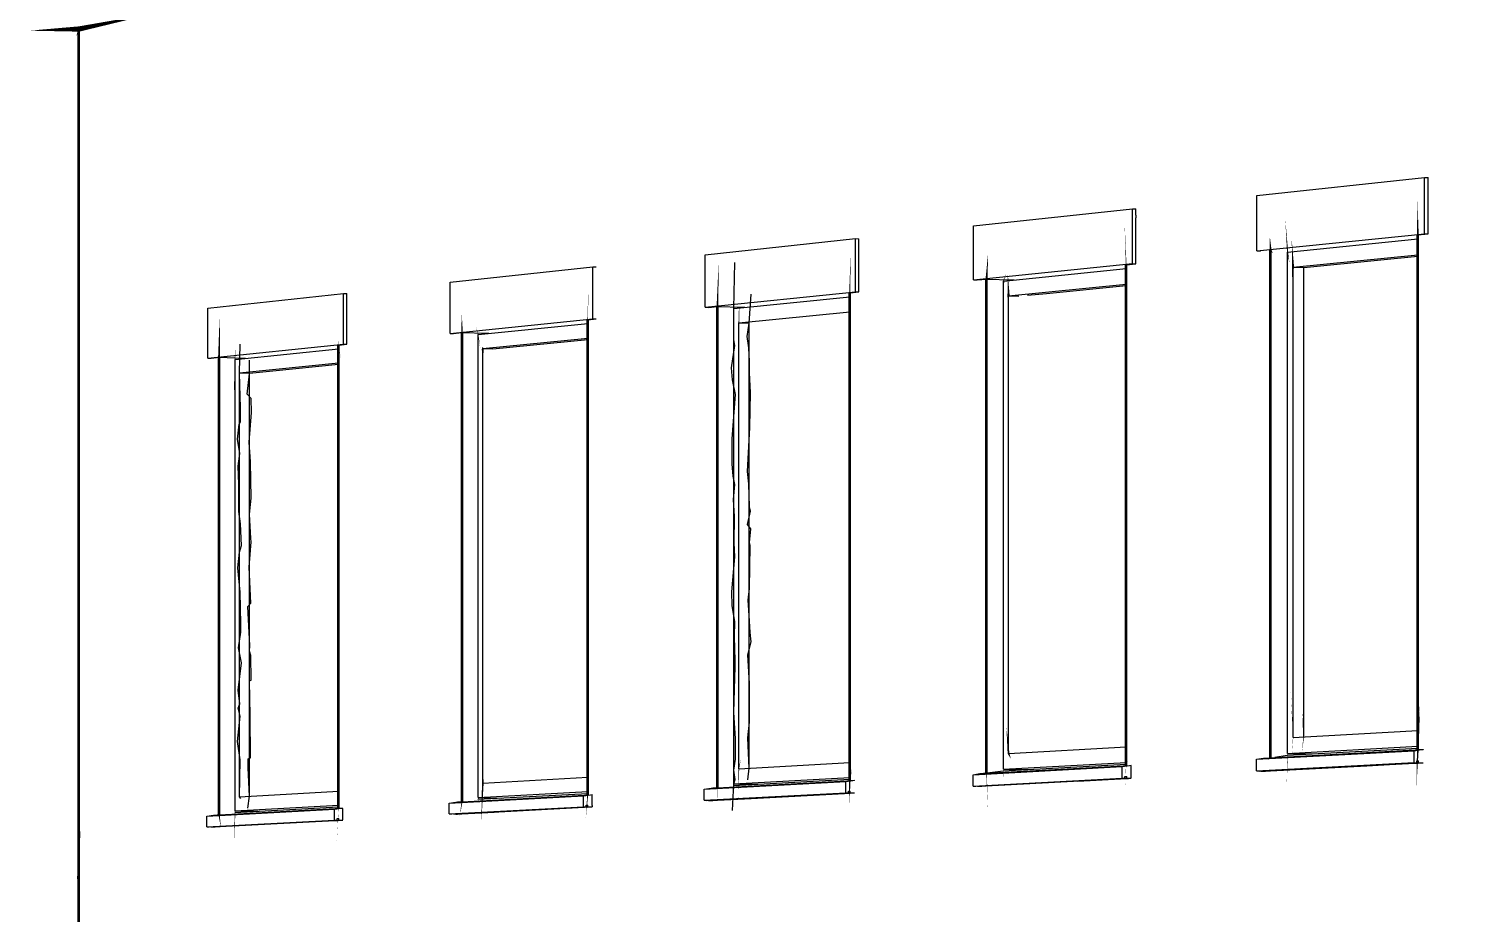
# Model space of a CAD drawing. Header units: inches. Extents: x -877 to 882, y -418 to 410.
# Drawn here: x -868 to -746.9, y -60.2 to 13.6 of the extents above; entities that cross this region are included whole.
import ezdxf

# ---------------------------------------------------------------- set-up
doc = ezdxf.new("R2010")
doc.units = ezdxf.units.IN
doc.header["$LTSCALE"] = 0.5
doc.header["$MEASUREMENT"] = 0
doc.layers.get('0').update_dxf_attribs({"lineweight": 18})
doc.layers.add('A-Glaz-Assm', color=71, linetype='Continuous', lineweight=25)
doc.layers.add('A-Wall', color=113, linetype='Continuous', lineweight=35)

# ---------------------------------------------------------------- blocks, each defined once
blk = doc.blocks.new('*U12')
at = {"color": 7, "linetype": 'Continuous', "lineweight": -3}
for p, q in [((-751.04, -3.21), (-751.04, 1.2)), ((-751.04, 1.2), (-751.04, 1.2)), ((-775.48, -1.69), (-775.48, -1.42)), ((-775.48, -1.42), (-775.48, -1.42)), ((-775.48, -1.81), (-775.48, -1.69)), ((-775.48, -1.93), (-775.48, -1.81)), ((-775.48, -1.93), (-775.48, -2.16)), ((-775.48, -5.72), (-775.48, -2.16)), ((-751.9, -3.6), (-751.04, -3.51)), ((-751.9, -3.6), (-751.9, -3.6)), ((-751.04, -3.51), (-751.04, -3.21)), ((-751.04, -3.51), (-751.04, -3.51)), ((-798.63, -3.92), (-798.63, -3.91)), ((-798.63, -3.92), (-798.63, -3.92)), ((-798.63, -3.93), (-798.63, -3.92)), ((-798.63, -3.95), (-798.63, -3.93)), ((-798.63, -6.96), (-798.63, -3.95)), ((-776.29, -6.09), (-775.48, -6)), ((-775.48, -6), (-775.48, -5.72)), ((-755.26, -5.71), (-751.9, -5.37)), ((-798.63, -8.09), (-798.63, -6.96)), ((-776.29, -6.09), (-776.29, -6.09)), ((-799.39, -8.44), (-799.37, -8.44)), ((-799.39, -8.44), (-799.39, -8.44)), ((-799.37, -8.44), (-798.63, -8.36)), ((-798.63, -8.36), (-798.63, -8.09)), ((-788.75, -7.36), (-787.96, -7.28)), ((-787.96, -7.28), (-785.83, -7.34)), ((-785.83, -7.34), (-785.64, -7.35)), ((-841.44, -9.12), (-841.44, -8.5)), ((-841.44, -9.14), (-841.44, -9.12)), ((-841.44, -12.47), (-841.44, -9.14)), ((-811.21, -9.65), (-810.49, -9.57)), ((-810.48, -9.57), (-810.47, -9.57)), ((-810.47, -9.57), (-810.46, -9.57)), ((-810.46, -9.57), (-808.37, -9.63)), ((-808.37, -9.63), (-808.18, -9.64)), ((-784.55, -8.64), (-782.96, -8.48)), ((-821.31, -10.68), (-821.3, -10.68)), ((-821.31, -10.68), (-821.31, -10.68)), ((-821.29, -10.68), (-820.59, -10.61)), ((-832.53, -11.82), (-831.85, -11.75)), ((-831.85, -11.75), (-831.84, -11.75)), ((-831.84, -11.75), (-831.84, -11.75)), ((-831.84, -11.75), (-831.83, -11.75)), ((-831.83, -11.75), (-831.82, -11.75)), ((-831.82, -11.75), (-829.77, -11.81)), ((-829.77, -11.81), (-829.58, -11.81)), ((-842.14, -12.8), (-842.13, -12.8)), ((-842.13, -12.8), (-841.44, -12.73)), ((-841.44, -12.73), (-841.44, -12.47)), ((-852.8, -13.89), (-852.13, -13.82)), ((-852.13, -13.82), (-850.11, -13.88)), ((-850.11, -13.88), (-849.93, -13.88)), ((-847.64, -14.95), (-842.14, -14.4)), ((-849.6, -15.15), (-847.64, -14.95)), ((-763.86, -47.22), (-762.82, -47.07)), ((-762.82, -47.07), (-762.82, -47.07)), ((-751.88, -46.6), (-751.53, -46.58)), ((-751.53, -46.58), (-751.46, -46.58)), ((-751.46, -46.59), (-751.46, -46.58)), ((-751.46, -46.59), (-751.46, -46.61)), ((-787.91, -48.55), (-786.58, -48.36)), ((-786.58, -48.36), (-786.58, -48.36)), ((-776.29, -47.93), (-776.27, -47.93)), ((-775.88, -48.66), (-775.88, -47.93)), ((-764.65, -47.3), (-764.22, -47.27)), ((-764.65, -47.3), (-764.65, -47.3)), ((-764.25, -48.37), (-764.23, -48.37)), ((-764.23, -48.37), (-756.17, -47.94)), ((-756.17, -47.94), (-752.38, -47.74)), ((-752.38, -47.74), (-751.89, -47.72)), ((-751.89, -47.72), (-751.88, -47.72)), ((-751.88, -47.72), (-751.77, -47.71)), ((-751.77, -47.71), (-751.46, -47.69)), ((-799.4, -49.18), (-799.38, -49.18)), ((-799.38, -49.18), (-799.37, -49.18)), ((-799.37, -49.18), (-799, -49.16)), ((-799.37, -49.18), (-799.37, -49.18)), ((-799, -49.17), (-799, -49.16)), ((-788.36, -48.58), (-788.21, -48.57)), ((-788.36, -49.65), (-787.99, -49.63)), ((-788.21, -48.57), (-787.96, -48.56)), ((-787.96, -48.56), (-787.91, -48.55)), ((-780.32, -49.23), (-776.75, -49.04)), ((-776.75, -49.04), (-776.27, -49.01)), ((-776.27, -49.01), (-776.08, -49)), ((-776.27, -49.01), (-776.27, -49.01)), ((-775.88, -48.87), (-775.88, -48.66)), ((-775.88, -48.91), (-775.88, -48.87)), ((-775.88, -48.92), (-775.88, -48.91)), ((-775.88, -48.95), (-775.88, -48.92)), ((-821.31, -50.37), (-821.3, -50.37)), ((-821.3, -50.37), (-821.3, -50.37)), ((-821.3, -50.37), (-821.3, -50.37)), ((-820.94, -50.36), (-820.94, -50.35)), ((-820.94, -50.38), (-820.94, -50.36)), ((-820.94, -51.07), (-820.94, -50.38)), ((-810.85, -49.8), (-810.49, -49.78)), ((-810.85, -50.84), (-810.49, -50.83)), ((-810.49, -49.78), (-810.49, -49.78)), ((-810.49, -49.78), (-810.48, -49.78)), ((-810.49, -49.78), (-810.49, -49.78)), ((-810.49, -50.83), (-810.49, -50.83)), ((-810.49, -50.83), (-810.48, -50.83)), ((-810.48, -49.78), (-810.48, -49.78)), ((-810.48, -49.78), (-810.46, -49.78)), ((-810.48, -50.83), (-810.47, -50.82)), ((-810.48, -50.83), (-810.48, -50.83)), ((-810.47, -50.82), (-807.64, -50.67)), ((-810.46, -49.78), (-810.41, -49.78)), ((-807.64, -50.67), (-799.83, -50.26)), ((-799.83, -50.26), (-799.39, -50.24)), ((-799.39, -50.24), (-799.38, -50.24)), ((-799.38, -50.24), (-799.37, -50.24)), ((-799.37, -50.24), (-799.37, -50.24)), ((-799, -50.22), (-799, -50.21)), ((-852.47, -52.06), (-852.29, -52.05)), ((-852.29, -52.05), (-852.13, -52.04)), ((-842.14, -51.5), (-842.12, -51.5)), ((-842.12, -51.5), (-841.9, -51.49)), ((-841.78, -52.19), (-841.78, -51.51)), ((-832.19, -50.96), (-831.85, -50.94)), ((-832.19, -51.98), (-831.9, -51.96)), ((-831.9, -51.96), (-831.85, -51.96)), ((-831.85, -50.94), (-831.85, -50.94)), ((-831.85, -50.94), (-831.84, -50.94)), ((-831.85, -50.94), (-831.85, -50.94)), ((-831.85, -51.96), (-831.85, -51.96)), ((-831.85, -51.96), (-831.84, -51.96)), ((-831.84, -50.94), (-831.84, -50.94)), ((-831.84, -50.94), (-831.82, -50.94)), ((-831.84, -51.96), (-831.84, -51.96)), ((-831.84, -51.96), (-831.83, -51.96)), ((-831.83, -51.96), (-829.14, -51.82)), ((-821.29, -51.4), (-820.94, -51.38)), ((-821.29, -51.4), (-821.29, -51.4)), ((-821.29, -51.4), (-821.29, -51.4)), ((-820.94, -51.27), (-820.94, -51.07)), ((-820.94, -51.27), (-820.94, -51.38)), ((-842.53, -52.53), (-842.17, -52.51)), ((-842.17, -52.51), (-842.12, -52.5)), ((-842.12, -52.5), (-842.12, -52.5)), ((-841.78, -52.37), (-841.78, -52.19)), ((-841.78, -52.42), (-841.78, -52.37)), ((-841.78, -52.45), (-841.78, -52.42))]:
    blk.add_line(p, q, dxfattribs=at)
at = {"layer": 'A-Glaz-Assm', "color": 252, "linetype": 'Continuous', "lineweight": 25}
for p, q in [((-765.35, -0.3), (-751.34, 1.21)), ((-751.34, -3.5), (-751.34, 1.21)), ((-751.34, 1.21), (-751.04, 1.2)), ((-765.35, -4.93), (-765.35, -0.3)), ((-789.04, -2.84), (-775.77, -1.41)), ((-775.77, -5.99), (-775.77, -1.41)), ((-775.77, -1.41), (-775.48, -1.42)), ((-789.04, -7.35), (-789.04, -2.84)), ((-765.35, -4.93), (-751.34, -3.5)), ((-751.34, -3.5), (-751.04, -3.51)), ((-811.5, -5.25), (-798.92, -3.9)), ((-798.92, -8.36), (-798.92, -3.9)), ((-798.92, -3.9), (-798.63, -3.91)), ((-811.5, -9.64), (-811.5, -5.25)), ((-789.04, -7.35), (-775.77, -5.99)), ((-775.77, -5.99), (-775.48, -6)), ((-765.35, -4.93), (-765.06, -4.94)), ((-832.81, -7.53), (-820.87, -6.25)), ((-820.87, -10.6), (-820.87, -6.25)), ((-820.87, -6.25), (-820.59, -6.26)), ((-832.81, -11.82), (-832.81, -7.53)), ((-811.5, -9.64), (-798.92, -8.36)), ((-798.92, -8.36), (-798.63, -8.36)), ((-789.04, -7.35), (-788.75, -7.36)), ((-853.08, -9.71), (-841.72, -8.49)), ((-841.72, -12.73), (-841.72, -8.49)), ((-841.72, -8.49), (-841.44, -8.5)), ((-811.5, -9.64), (-811.21, -9.65)), ((-853.08, -13.89), (-853.08, -9.71)), ((-832.81, -11.82), (-820.87, -10.6)), ((-820.87, -10.6), (-820.59, -10.61)), ((-832.81, -11.82), (-832.53, -11.82)), ((-853.08, -13.89), (-841.72, -12.73)), ((-841.72, -12.73), (-841.44, -12.73)), ((-853.08, -13.89), (-852.8, -13.89)), ((-765.39, -47.4), (-752.21, -46.69)), ((-764.8, -47.32), (-751.61, -46.6)), ((-762.82, -47.07), (-751.9, -46.47)), ((-752.21, -46.69), (-751.61, -46.6)), ((-752.21, -47.68), (-752.21, -46.69)), ((-751.61, -46.6), (-751.46, -46.58)), ((-789.09, -48.69), (-776.61, -48.01)), ((-788.51, -48.6), (-776.02, -47.93)), ((-786.58, -48.36), (-776.29, -47.8)), ((-776.61, -48.01), (-776.02, -47.93)), ((-776.61, -48.98), (-776.61, -48.01)), ((-776.02, -47.93), (-775.88, -47.9)), ((-765.39, -47.4), (-764.8, -47.32)), ((-765.39, -48.38), (-765.39, -47.4)), ((-765.39, -48.38), (-752.21, -47.68)), ((-765.39, -48.38), (-765.17, -48.39)), ((-765.17, -48.39), (-751.99, -47.69)), ((-765.02, -48.39), (-751.84, -47.69)), ((-765.02, -48.39), (-765.02, -48.38)), ((-765.02, -48.39), (-764.8, -48.39)), ((-764.8, -47.32), (-764.65, -47.3)), ((-764.8, -48.39), (-751.61, -47.69)), ((-764.8, -48.39), (-764.65, -48.39)), ((-752.21, -47.68), (-751.99, -47.69)), ((-751.99, -47.69), (-751.99, -47.54)), ((-751.99, -47.55), (-751.84, -47.54)), ((-751.99, -47.54), (-751.84, -47.54)), ((-751.84, -47.69), (-751.84, -47.54)), ((-751.84, -47.69), (-751.61, -47.69)), ((-751.61, -47.69), (-751.46, -47.69)), ((-811.56, -49.91), (-799.72, -49.27)), ((-810.99, -49.82), (-799.15, -49.18)), ((-809.11, -49.59), (-799.4, -49.06)), ((-799.72, -49.27), (-799.15, -49.18)), ((-799.72, -50.21), (-799.72, -49.27)), ((-799.15, -49.18), (-799, -49.16)), ((-789.09, -48.69), (-788.51, -48.6)), ((-789.09, -49.64), (-789.09, -48.69)), ((-789.09, -49.64), (-776.61, -48.98)), ((-789.09, -49.64), (-788.87, -49.64)), ((-788.87, -49.64), (-776.39, -48.98)), ((-788.73, -49.65), (-776.24, -48.98)), ((-788.73, -49.65), (-788.73, -49.64)), ((-788.51, -48.6), (-788.36, -48.58)), ((-788.51, -49.65), (-776.02, -48.99)), ((-776.61, -48.98), (-776.39, -48.98)), ((-776.39, -48.98), (-776.39, -48.84)), ((-776.39, -48.85), (-776.24, -48.84)), ((-776.39, -48.84), (-776.24, -48.84)), ((-776.24, -48.98), (-776.24, -48.84)), ((-776.24, -48.98), (-776.02, -48.99)), ((-776.02, -48.99), (-775.88, -48.99)), ((-832.89, -51.06), (-821.65, -50.45)), ((-832.33, -50.98), (-821.08, -50.37)), ((-830.49, -50.75), (-821.31, -50.25)), ((-821.65, -50.45), (-821.08, -50.37)), ((-821.65, -51.37), (-821.65, -50.45)), ((-821.08, -50.37), (-820.94, -50.35)), ((-811.56, -49.91), (-810.99, -49.82)), ((-811.56, -50.83), (-811.56, -49.91)), ((-811.56, -50.83), (-799.72, -50.21)), ((-811.56, -50.83), (-811.35, -50.84)), ((-811.35, -50.84), (-799.51, -50.21)), ((-811.2, -50.84), (-799.36, -50.21)), ((-811.2, -50.84), (-811.2, -50.83)), ((-811.2, -50.84), (-810.99, -50.84)), ((-810.99, -49.82), (-810.85, -49.8)), ((-810.99, -50.84), (-799.15, -50.21)), ((-810.99, -50.84), (-810.85, -50.84)), ((-799.72, -50.21), (-799.51, -50.21)), ((-799.51, -50.21), (-799.51, -50.07)), ((-799.51, -50.07), (-799.36, -50.07)), ((-799.36, -50.21), (-799.36, -50.07)), ((-799.36, -50.21), (-799.15, -50.21)), ((-799.15, -50.21), (-799, -50.22)), ((-788.73, -49.65), (-788.51, -49.65)), ((-788.51, -49.65), (-788.36, -49.65)), ((-853.16, -52.16), (-842.48, -51.58)), ((-852.61, -52.08), (-841.92, -51.5)), ((-852.61, -52.08), (-852.47, -52.06)), ((-850.82, -51.86), (-842.14, -51.38)), ((-842.48, -51.58), (-841.92, -51.5)), ((-842.48, -52.48), (-842.48, -51.58)), ((-841.92, -51.5), (-841.78, -51.48)), ((-832.89, -51.06), (-832.33, -50.98)), ((-832.89, -51.97), (-832.89, -51.06)), ((-832.89, -51.97), (-821.65, -51.37)), ((-832.89, -51.97), (-832.68, -51.97)), ((-832.68, -51.97), (-821.44, -51.37)), ((-832.54, -51.97), (-821.3, -51.38)), ((-832.54, -51.97), (-832.54, -51.96)), ((-832.54, -51.97), (-832.33, -51.98)), ((-832.33, -50.98), (-832.19, -50.96)), ((-832.33, -51.98), (-821.08, -51.38)), ((-832.33, -51.98), (-832.19, -51.98)), ((-821.65, -51.37), (-821.44, -51.37)), ((-821.44, -51.37), (-821.44, -51.24)), ((-821.44, -51.24), (-821.3, -51.24)), ((-821.3, -51.38), (-821.3, -51.24)), ((-821.3, -51.38), (-821.08, -51.38)), ((-821.08, -51.38), (-820.94, -51.38)), ((-853.16, -52.16), (-852.61, -52.08)), ((-853.16, -53.04), (-853.16, -52.16)), ((-853.16, -53.04), (-842.48, -52.48)), ((-853.16, -53.04), (-852.95, -53.05)), ((-852.95, -53.05), (-842.27, -52.48)), ((-852.82, -53.05), (-842.13, -52.48)), ((-852.82, -53.05), (-852.82, -53.04)), ((-852.82, -53.05), (-852.61, -53.05)), ((-852.61, -53.05), (-841.92, -52.48)), ((-852.61, -53.05), (-852.47, -53.05)), ((-842.48, -52.48), (-842.27, -52.48)), ((-842.27, -52.48), (-842.27, -52.35)), ((-842.27, -52.35), (-842.13, -52.35)), ((-842.13, -52.48), (-842.13, -52.35)), ((-842.13, -52.48), (-841.92, -52.48)), ((-841.92, -52.48), (-841.78, -52.49))]:
    blk.add_line(p, q, dxfattribs=at)
at = {"layer": 'A-Glaz-Assm', "color": 143, "linetype": 'Continuous', "lineweight": 25}
for p, q in [((-762.79, -5.04), (-751.9, -3.93)), ((-762.79, -46.92), (-762.79, -5.04)), ((-762.33, -6.3), (-751.9, -5.25)), ((-786.55, -7.46), (-776.29, -6.41)), ((-762.33, -45.59), (-762.33, -6.3)), ((-762.33, -6.3), (-761.44, -6.32)), ((-786.55, -48.22), (-786.55, -7.46)), ((-786.12, -8.68), (-776.29, -7.7)), ((-809.08, -9.75), (-799.4, -8.76)), ((-786.12, -46.92), (-786.12, -8.68)), ((-786.12, -8.68), (-785.25, -8.71)), ((-809.08, -49.45), (-809.08, -9.75)), ((-808.67, -10.94), (-799.4, -10.01)), ((-830.47, -11.92), (-821.31, -10.99)), ((-830.47, -50.61), (-830.47, -11.92)), ((-808.67, -48.19), (-808.67, -10.94)), ((-808.67, -10.94), (-807.81, -10.96)), ((-850.8, -13.99), (-842.14, -13.11)), ((-830.08, -13.09), (-821.31, -12.21)), ((-830.08, -49.39), (-830.08, -13.09)), ((-830.08, -13.09), (-829.24, -13.11)), ((-850.8, -51.72), (-850.8, -13.99)), ((-850.42, -15.12), (-842.14, -14.29)), ((-850.42, -50.53), (-850.42, -15.12)), ((-850.42, -15.12), (-849.6, -15.15)), ((-762.33, -45.59), (-751.9, -45)), ((-786.12, -46.92), (-776.29, -46.37)), ((-762.79, -46.92), (-751.9, -46.32)), ((-762.79, -46.92), (-760.74, -46.95)), ((-808.67, -48.19), (-799.4, -47.67)), ((-786.55, -48.22), (-776.29, -47.66)), ((-786.55, -48.22), (-784.54, -48.25)), ((-830.08, -49.39), (-821.31, -48.9)), ((-809.08, -49.45), (-799.4, -48.92)), ((-809.08, -49.45), (-807.11, -49.48)), ((-850.42, -50.53), (-842.14, -50.06)), ((-830.47, -50.61), (-821.31, -50.11)), ((-830.47, -50.61), (-828.53, -50.64)), ((-850.8, -51.72), (-842.14, -51.25)), ((-850.8, -51.72), (-848.89, -51.75))]:
    blk.add_line(p, q, dxfattribs=at)
at = {"layer": 'A-Glaz-Assm', "color": 141, "linetype": 'Continuous', "lineweight": 25}
for p, q in [((-761.44, -6.32), (-755.26, -5.71)), ((-761.44, -45.54), (-761.44, -6.32)), ((-782.96, -8.48), (-776.29, -7.81)), ((-785.25, -8.71), (-785.25, -8.71)), ((-807.81, -48.14), (-807.81, -10.96)), ((-829.24, -13.11), (-821.31, -12.32)), ((-849.6, -50.48), (-849.6, -15.15))]:
    blk.add_line(p, q, dxfattribs=at)
at = {"layer": 'A-Wall', "color": 15, "linetype": 'Continuous', "lineweight": 50}
for p, q in [((-863.85, -53.66), (-863.85, 13.61)), ((-751.9, -46.6), (-751.9, -3.6)), ((-764.22, -47.27), (-764.22, -4.85)), ((-761.86, -4.94), (-761.86, -4.93)), ((-776.29, -47.93), (-776.29, -6.09)), ((-799.4, -49.18), (-799.4, -8.44)), ((-787.96, -48.56), (-787.96, -7.28)), ((-785.64, -7.36), (-785.64, -7.35)), ((-810.46, -49.78), (-810.46, -9.57)), ((-808.18, -9.65), (-808.18, -9.64)), ((-821.31, -50.37), (-821.31, -10.68)), ((-831.82, -50.94), (-831.82, -11.75)), ((-829.58, -11.83), (-829.58, -11.81)), ((-842.14, -51.5), (-842.14, -12.8)), ((-852.13, -52.04), (-852.13, -13.82)), ((-849.93, -13.9), (-849.93, -13.88)), ((-761.86, -47.01), (-761.86, -46.93)), ((-785.64, -48.31), (-785.64, -48.23)), ((-808.18, -49.54), (-808.18, -49.46)), ((-829.58, -50.7), (-829.58, -50.63)), ((-849.93, -51.81), (-849.93, -51.74)), ((-863.85, -68.75), (-863.85, -53.66))]:
    blk.add_line(p, q, dxfattribs=at)
blk = doc.blocks.new('New Napkin Sketch')
at = {"layer": 'A-Wall', "color": 252, "linetype": 'Continuous', "lineweight": 25}
for p, q in [((-765.35, -0.3), (-751.34, 1.21)), ((-751.34, -3.5), (-751.34, 1.21)), ((-751.34, 1.21), (-751.04, 1.2)), ((-765.35, -4.93), (-765.35, -0.3)), ((-789.04, -2.84), (-775.77, -1.41)), ((-775.77, -5.99), (-775.77, -1.41)), ((-775.77, -1.41), (-775.48, -1.42)), ((-789.04, -7.35), (-789.04, -2.84)), ((-765.35, -4.93), (-751.34, -3.5)), ((-751.34, -3.5), (-751.04, -3.51)), ((-811.5, -5.25), (-798.92, -3.9)), ((-798.92, -8.36), (-798.92, -3.9)), ((-798.92, -3.9), (-798.63, -3.91)), ((-811.5, -9.64), (-811.5, -5.25)), ((-789.04, -7.35), (-775.77, -5.99)), ((-775.77, -5.99), (-775.48, -6)), ((-765.35, -4.93), (-765.06, -4.94)), ((-832.81, -7.53), (-820.87, -6.25)), ((-820.87, -10.6), (-820.87, -6.25)), ((-820.87, -6.25), (-820.59, -6.26)), ((-832.81, -11.82), (-832.81, -7.53)), ((-811.5, -9.64), (-798.92, -8.36)), ((-798.92, -8.36), (-798.63, -8.36)), ((-789.04, -7.35), (-788.75, -7.36)), ((-853.08, -9.71), (-841.72, -8.49)), ((-841.72, -12.73), (-841.72, -8.49)), ((-841.72, -8.49), (-841.44, -8.5)), ((-811.5, -9.64), (-811.21, -9.65)), ((-853.08, -13.89), (-853.08, -9.71)), ((-832.81, -11.82), (-820.87, -10.6)), ((-820.87, -10.6), (-820.59, -10.61)), ((-832.81, -11.82), (-832.53, -11.82)), ((-853.08, -13.89), (-841.72, -12.73)), ((-841.72, -12.73), (-841.44, -12.73)), ((-853.08, -13.89), (-852.8, -13.89)), ((-765.39, -47.4), (-752.21, -46.69)), ((-764.8, -47.32), (-751.61, -46.6)), ((-762.82, -47.07), (-751.9, -46.47)), ((-752.21, -46.69), (-751.61, -46.6)), ((-752.21, -47.68), (-752.21, -46.69)), ((-751.61, -46.6), (-751.46, -46.58)), ((-789.09, -48.69), (-776.61, -48.01)), ((-788.51, -48.6), (-776.02, -47.93)), ((-786.58, -48.36), (-776.29, -47.8)), ((-776.61, -48.01), (-776.02, -47.93)), ((-776.61, -48.98), (-776.61, -48.01)), ((-776.02, -47.93), (-775.88, -47.9)), ((-765.39, -47.4), (-764.8, -47.32)), ((-765.39, -48.38), (-765.39, -47.4)), ((-765.39, -48.38), (-752.21, -47.68)), ((-765.39, -48.38), (-765.17, -48.39)), ((-765.17, -48.39), (-751.99, -47.69)), ((-765.02, -48.39), (-751.84, -47.69)), ((-765.02, -48.39), (-765.02, -48.38)), ((-765.02, -48.39), (-764.8, -48.39)), ((-764.8, -47.32), (-764.65, -47.3)), ((-764.8, -48.39), (-751.61, -47.69)), ((-764.8, -48.39), (-764.65, -48.39)), ((-752.21, -47.68), (-751.99, -47.69)), ((-751.99, -47.69), (-751.99, -47.54)), ((-751.99, -47.55), (-751.84, -47.54)), ((-751.99, -47.54), (-751.84, -47.54)), ((-751.84, -47.69), (-751.84, -47.54)), ((-751.84, -47.69), (-751.61, -47.69)), ((-751.61, -47.69), (-751.46, -47.69)), ((-811.56, -49.91), (-799.72, -49.27)), ((-810.99, -49.82), (-799.15, -49.18)), ((-809.11, -49.59), (-799.4, -49.06)), ((-799.72, -49.27), (-799.15, -49.18)), ((-799.72, -50.21), (-799.72, -49.27)), ((-799.15, -49.18), (-799, -49.16)), ((-789.09, -48.69), (-788.51, -48.6)), ((-789.09, -49.64), (-789.09, -48.69)), ((-789.09, -49.64), (-776.61, -48.98)), ((-789.09, -49.64), (-788.87, -49.64)), ((-788.87, -49.64), (-776.39, -48.98)), ((-788.73, -49.65), (-776.24, -48.98)), ((-788.73, -49.65), (-788.73, -49.64)), ((-788.51, -48.6), (-788.36, -48.58)), ((-788.51, -49.65), (-776.02, -48.99)), ((-776.61, -48.98), (-776.39, -48.98)), ((-776.39, -48.98), (-776.39, -48.84)), ((-776.39, -48.85), (-776.24, -48.84)), ((-776.39, -48.84), (-776.24, -48.84)), ((-776.24, -48.98), (-776.24, -48.84)), ((-776.24, -48.98), (-776.02, -48.99)), ((-776.02, -48.99), (-775.88, -48.99)), ((-832.89, -51.06), (-821.65, -50.45)), ((-832.33, -50.98), (-821.08, -50.37)), ((-830.49, -50.75), (-821.31, -50.25)), ((-821.65, -50.45), (-821.08, -50.37)), ((-821.65, -51.37), (-821.65, -50.45)), ((-821.08, -50.37), (-820.94, -50.35)), ((-811.56, -49.91), (-810.99, -49.82)), ((-811.56, -50.83), (-811.56, -49.91)), ((-811.56, -50.83), (-799.72, -50.21)), ((-811.56, -50.83), (-811.35, -50.84)), ((-811.35, -50.84), (-799.51, -50.21)), ((-811.2, -50.84), (-799.36, -50.21)), ((-811.2, -50.84), (-811.2, -50.83)), ((-811.2, -50.84), (-810.99, -50.84)), ((-810.99, -49.82), (-810.85, -49.8)), ((-810.99, -50.84), (-799.15, -50.21)), ((-810.99, -50.84), (-810.85, -50.84)), ((-799.72, -50.21), (-799.51, -50.21)), ((-799.51, -50.21), (-799.51, -50.07)), ((-799.51, -50.07), (-799.36, -50.07)), ((-799.36, -50.21), (-799.36, -50.07)), ((-799.36, -50.21), (-799.15, -50.21)), ((-799.15, -50.21), (-799, -50.22)), ((-788.73, -49.65), (-788.51, -49.65)), ((-788.51, -49.65), (-788.36, -49.65)), ((-853.16, -52.16), (-842.48, -51.58)), ((-852.61, -52.08), (-841.92, -51.5)), ((-852.61, -52.08), (-852.47, -52.06)), ((-850.82, -51.86), (-842.14, -51.38)), ((-842.48, -51.58), (-841.92, -51.5)), ((-842.48, -52.48), (-842.48, -51.58)), ((-841.92, -51.5), (-841.78, -51.48)), ((-832.89, -51.06), (-832.33, -50.98)), ((-832.89, -51.97), (-832.89, -51.06)), ((-832.89, -51.97), (-821.65, -51.37)), ((-832.89, -51.97), (-832.68, -51.97)), ((-832.68, -51.97), (-821.44, -51.37)), ((-832.54, -51.97), (-821.3, -51.38)), ((-832.54, -51.97), (-832.54, -51.96)), ((-832.54, -51.97), (-832.33, -51.98)), ((-832.33, -50.98), (-832.19, -50.96)), ((-832.33, -51.98), (-821.08, -51.38)), ((-832.33, -51.98), (-832.19, -51.98)), ((-821.65, -51.37), (-821.44, -51.37)), ((-821.44, -51.37), (-821.44, -51.24)), ((-821.44, -51.24), (-821.3, -51.24)), ((-821.3, -51.38), (-821.3, -51.24)), ((-821.3, -51.38), (-821.08, -51.38)), ((-821.08, -51.38), (-820.94, -51.38)), ((-853.16, -52.16), (-852.61, -52.08)), ((-853.16, -53.04), (-853.16, -52.16)), ((-853.16, -53.04), (-842.48, -52.48)), ((-853.16, -53.04), (-852.95, -53.05)), ((-852.95, -53.05), (-842.27, -52.48)), ((-852.82, -53.05), (-842.13, -52.48)), ((-852.82, -53.05), (-852.82, -53.04)), ((-852.82, -53.05), (-852.61, -53.05)), ((-852.61, -53.05), (-841.92, -52.48)), ((-852.61, -53.05), (-852.47, -53.05)), ((-842.48, -52.48), (-842.27, -52.48)), ((-842.27, -52.48), (-842.27, -52.35)), ((-842.27, -52.35), (-842.13, -52.35)), ((-842.13, -52.48), (-842.13, -52.35)), ((-842.13, -52.48), (-841.92, -52.48)), ((-841.92, -52.48), (-841.78, -52.49))]:
    blk.add_line(p, q, dxfattribs=at)
at = {"layer": 'A-Wall', "color": 7, "linetype": 'Continuous', "lineweight": -3}
for p, q in [((-751.04, -3.21), (-751.04, 1.2)), ((-751.04, 1.2), (-751.04, 1.2)), ((-775.48, -1.69), (-775.48, -1.42)), ((-775.48, -1.42), (-775.48, -1.42)), ((-775.48, -1.81), (-775.48, -1.69)), ((-775.48, -1.93), (-775.48, -1.81)), ((-775.48, -1.93), (-775.48, -2.16)), ((-775.48, -5.72), (-775.48, -2.16)), ((-751.9, -3.6), (-751.04, -3.51)), ((-751.9, -3.6), (-751.9, -3.6)), ((-751.04, -3.51), (-751.04, -3.21)), ((-751.04, -3.51), (-751.04, -3.51)), ((-798.63, -3.92), (-798.63, -3.91)), ((-798.63, -3.92), (-798.63, -3.92)), ((-798.63, -3.93), (-798.63, -3.92)), ((-798.63, -3.95), (-798.63, -3.93)), ((-798.63, -6.96), (-798.63, -3.95)), ((-776.29, -6.09), (-775.48, -6)), ((-775.48, -6), (-775.48, -5.72)), ((-755.26, -5.71), (-751.9, -5.37)), ((-798.63, -8.09), (-798.63, -6.96)), ((-776.29, -6.09), (-776.29, -6.09)), ((-799.39, -8.44), (-799.37, -8.44)), ((-799.39, -8.44), (-799.39, -8.44)), ((-799.37, -8.44), (-798.63, -8.36)), ((-798.63, -8.36), (-798.63, -8.09)), ((-788.75, -7.36), (-787.96, -7.28)), ((-787.96, -7.28), (-785.83, -7.34)), ((-785.83, -7.34), (-785.64, -7.35)), ((-841.44, -9.12), (-841.44, -8.5)), ((-841.44, -9.14), (-841.44, -9.12)), ((-841.44, -12.47), (-841.44, -9.14)), ((-811.21, -9.65), (-810.49, -9.57)), ((-810.48, -9.57), (-810.47, -9.57)), ((-810.47, -9.57), (-810.46, -9.57)), ((-810.46, -9.57), (-808.37, -9.63)), ((-808.37, -9.63), (-808.18, -9.64)), ((-784.55, -8.64), (-782.96, -8.48)), ((-821.31, -10.68), (-821.3, -10.68)), ((-821.31, -10.68), (-821.31, -10.68)), ((-821.29, -10.68), (-820.59, -10.61)), ((-832.53, -11.82), (-831.85, -11.75)), ((-831.85, -11.75), (-831.84, -11.75)), ((-831.84, -11.75), (-831.84, -11.75)), ((-831.84, -11.75), (-831.83, -11.75)), ((-831.83, -11.75), (-831.82, -11.75)), ((-831.82, -11.75), (-829.77, -11.81)), ((-829.77, -11.81), (-829.58, -11.81)), ((-842.14, -12.8), (-842.13, -12.8)), ((-842.13, -12.8), (-841.44, -12.73)), ((-841.44, -12.73), (-841.44, -12.47)), ((-852.8, -13.89), (-852.13, -13.82)), ((-852.13, -13.82), (-850.11, -13.88)), ((-850.11, -13.88), (-849.93, -13.88)), ((-847.64, -14.95), (-842.14, -14.4)), ((-849.6, -15.15), (-847.64, -14.95)), ((-763.86, -47.22), (-762.82, -47.07)), ((-762.82, -47.07), (-762.82, -47.07)), ((-751.88, -46.6), (-751.53, -46.58)), ((-751.53, -46.58), (-751.46, -46.58)), ((-751.46, -46.59), (-751.46, -46.58)), ((-751.46, -46.59), (-751.46, -46.61)), ((-787.91, -48.55), (-786.58, -48.36)), ((-786.58, -48.36), (-786.58, -48.36)), ((-776.29, -47.93), (-776.27, -47.93)), ((-775.88, -48.66), (-775.88, -47.93)), ((-764.65, -47.3), (-764.22, -47.27)), ((-764.65, -47.3), (-764.65, -47.3)), ((-764.25, -48.37), (-764.23, -48.37)), ((-764.23, -48.37), (-756.17, -47.94)), ((-756.17, -47.94), (-752.38, -47.74)), ((-752.38, -47.74), (-751.89, -47.72)), ((-751.89, -47.72), (-751.88, -47.72)), ((-751.88, -47.72), (-751.77, -47.71)), ((-751.77, -47.71), (-751.46, -47.69)), ((-799.4, -49.18), (-799.38, -49.18)), ((-799.38, -49.18), (-799.37, -49.18)), ((-799.37, -49.18), (-799, -49.16)), ((-799.37, -49.18), (-799.37, -49.18)), ((-799, -49.17), (-799, -49.16)), ((-788.36, -48.58), (-788.21, -48.57)), ((-788.36, -49.65), (-787.99, -49.63)), ((-788.21, -48.57), (-787.96, -48.56)), ((-787.96, -48.56), (-787.91, -48.55)), ((-780.32, -49.23), (-776.75, -49.04)), ((-776.75, -49.04), (-776.27, -49.01)), ((-776.27, -49.01), (-776.08, -49)), ((-776.27, -49.01), (-776.27, -49.01)), ((-775.88, -48.87), (-775.88, -48.66)), ((-775.88, -48.91), (-775.88, -48.87)), ((-775.88, -48.92), (-775.88, -48.91)), ((-775.88, -48.95), (-775.88, -48.92)), ((-821.31, -50.37), (-821.3, -50.37)), ((-821.3, -50.37), (-821.3, -50.37)), ((-821.3, -50.37), (-821.3, -50.37)), ((-820.94, -50.36), (-820.94, -50.35)), ((-820.94, -50.38), (-820.94, -50.36)), ((-820.94, -51.07), (-820.94, -50.38)), ((-810.85, -49.8), (-810.49, -49.78)), ((-810.85, -50.84), (-810.49, -50.83)), ((-810.49, -49.78), (-810.49, -49.78)), ((-810.49, -49.78), (-810.48, -49.78)), ((-810.49, -49.78), (-810.49, -49.78)), ((-810.49, -50.83), (-810.49, -50.83)), ((-810.49, -50.83), (-810.48, -50.83)), ((-810.48, -49.78), (-810.48, -49.78)), ((-810.48, -49.78), (-810.46, -49.78)), ((-810.48, -50.83), (-810.47, -50.82)), ((-810.48, -50.83), (-810.48, -50.83)), ((-810.47, -50.82), (-807.64, -50.67)), ((-810.46, -49.78), (-810.41, -49.78)), ((-807.64, -50.67), (-799.83, -50.26)), ((-799.83, -50.26), (-799.39, -50.24)), ((-799.39, -50.24), (-799.38, -50.24)), ((-799.38, -50.24), (-799.37, -50.24)), ((-799.37, -50.24), (-799.37, -50.24)), ((-799, -50.22), (-799, -50.21)), ((-852.47, -52.06), (-852.29, -52.05)), ((-852.29, -52.05), (-852.13, -52.04)), ((-842.14, -51.5), (-842.12, -51.5)), ((-842.12, -51.5), (-841.9, -51.49)), ((-841.78, -52.19), (-841.78, -51.51)), ((-832.19, -50.96), (-831.85, -50.94)), ((-832.19, -51.98), (-831.9, -51.96)), ((-831.9, -51.96), (-831.85, -51.96)), ((-831.85, -50.94), (-831.85, -50.94)), ((-831.85, -50.94), (-831.84, -50.94)), ((-831.85, -50.94), (-831.85, -50.94)), ((-831.85, -51.96), (-831.85, -51.96)), ((-831.85, -51.96), (-831.84, -51.96)), ((-831.84, -50.94), (-831.84, -50.94)), ((-831.84, -50.94), (-831.82, -50.94)), ((-831.84, -51.96), (-831.84, -51.96)), ((-831.84, -51.96), (-831.83, -51.96)), ((-831.83, -51.96), (-829.14, -51.82)), ((-821.29, -51.4), (-820.94, -51.38)), ((-821.29, -51.4), (-821.29, -51.4)), ((-821.29, -51.4), (-821.29, -51.4)), ((-820.94, -51.27), (-820.94, -51.07)), ((-820.94, -51.27), (-820.94, -51.38)), ((-842.53, -52.53), (-842.17, -52.51)), ((-842.17, -52.51), (-842.12, -52.5)), ((-842.12, -52.5), (-842.12, -52.5)), ((-841.78, -52.37), (-841.78, -52.19)), ((-841.78, -52.42), (-841.78, -52.37)), ((-841.78, -52.45), (-841.78, -52.42))]:
    blk.add_line(p, q, dxfattribs=at)
at = {"layer": 'A-Wall', "color": 143, "linetype": 'Continuous', "lineweight": 25}
for p, q in [((-762.79, -5.04), (-751.9, -3.93)), ((-762.33, -6.3), (-751.9, -5.25)), ((-786.55, -7.46), (-776.29, -6.41)), ((-762.33, -6.3), (-761.44, -6.32)), ((-786.12, -8.68), (-776.29, -7.7)), ((-809.08, -9.75), (-799.4, -8.76)), ((-786.12, -8.68), (-785.25, -8.71)), ((-808.67, -10.94), (-799.4, -10.01)), ((-830.47, -11.92), (-821.31, -10.99)), ((-808.67, -10.94), (-807.81, -10.96)), ((-850.8, -13.99), (-842.14, -13.11)), ((-830.08, -13.09), (-821.31, -12.21)), ((-830.08, -13.09), (-829.24, -13.11)), ((-850.42, -15.12), (-842.14, -14.29)), ((-850.42, -15.12), (-849.6, -15.15)), ((-762.33, -45.59), (-751.9, -45)), ((-786.12, -46.92), (-776.29, -46.37)), ((-762.79, -46.92), (-751.9, -46.32)), ((-762.79, -46.92), (-760.74, -46.95)), ((-808.67, -48.19), (-799.4, -47.67)), ((-786.55, -48.22), (-776.29, -47.66)), ((-786.55, -48.22), (-784.54, -48.25)), ((-830.08, -49.39), (-821.31, -48.9)), ((-809.08, -49.45), (-799.4, -48.92)), ((-809.08, -49.45), (-807.11, -49.48)), ((-850.42, -50.53), (-842.14, -50.06)), ((-830.47, -50.61), (-821.31, -50.11)), ((-830.47, -50.61), (-828.53, -50.64)), ((-850.8, -51.72), (-842.14, -51.25)), ((-850.8, -51.72), (-848.89, -51.75))]:
    blk.add_line(p, q, dxfattribs=at)
at = {"layer": 'A-Wall', "color": 15, "linetype": 'Continuous', "lineweight": 50}
for p, q in [((-761.86, -4.94), (-761.86, -4.93)), ((-785.64, -7.36), (-785.64, -7.35)), ((-808.18, -9.65), (-808.18, -9.64)), ((-829.58, -11.83), (-829.58, -11.81)), ((-849.93, -13.9), (-849.93, -13.88)), ((-761.86, -47.01), (-761.86, -46.93)), ((-785.64, -48.31), (-785.64, -48.23)), ((-808.18, -49.54), (-808.18, -49.46)), ((-829.58, -50.7), (-829.58, -50.63)), ((-849.93, -51.81), (-849.93, -51.74)), ((-863.85, -68.75), (-863.85, -53.66))]:
    blk.add_line(p, q, dxfattribs=at)
at = {"layer": 'A-Wall', "color": 141, "linetype": 'Continuous', "lineweight": 25}
for p, q in [((-761.44, -6.32), (-755.26, -5.71)), ((-782.96, -8.48), (-776.29, -7.81)), ((-785.25, -8.71), (-785.25, -8.71)), ((-829.24, -13.11), (-821.31, -12.32))]:
    blk.add_line(p, q, dxfattribs=at)
at = {"layer": 'A-Wall', "color": 15, "linetype": 'Continuous', "lineweight": 50, "extrusion": (0, 0, -1)}
for points in [[(868.03, 13.47, 0, 0.438, 0), (863.85, 13.61, 0.438, 0, 0), (857.44, 14.94, 0, 0, 0), (854.71, 14.74, 0, 0, 0), (844.66, 16.84, 0, 0, 0), (836.26, 17.07, 0, 0, 0), (835.45, 17.13, 0, 0, 0), (831.43, 18.14, 0, 0, 0), (819.87, 19.98, 0, 0, 0), (812.42, 21.24, 0, 0, 0), (802.32, 21.74, 0, 0, 0), (792.25, 23.1, 0, 0, 0), (786.64, 24.79, 0, 0, 0), (784.96, 24.63, 0, 0, 0), (783.31, 24.49, 0, 0, 0), (777.82, 25.37, 0, 0, 0), (768.12, 27.39, 0, 0, 0), (758.26, 28.51, 0, 0, 0), (748.68, 29.1, 0, 0, 0), (746.31, 29.62, 0, 0.124, 0), (742.04, 30.46, 0.124, 0, 0), (739.34, 30.8, 0, 0, 0)], [(864, -57.43, 0, 0.25, 0), (863.85, -53.66, 0.25, 0, 0), (863.85, -52.31, 0, 0, 0), (864.02, -52.26, 0, 0, 0), (863.9, -47.26, 0, 0, 0), (863.83, -42.14, 0, 0, 0), (863.95, -41.46, 0, 0, 0), (863.8, -41.45, 0, 0, 0), (863.66, -36.28, 0, 0, 0), (863.92, -29.99, 0, 0, 0), (864.16, -25.96, 0, 0, 0), (864.14, -23.92, 0, 0, 0), (863.71, -19.44, 0, 0, 0), (863.94, -17.1, 0, 0, 0), (864.12, -16.09, 0, 0, 0), (863.98, -9.48, 0, 0, 0), (864.16, -7.68, 0, 0, 0), (864.16, -4.21, 0, 0, 0), (864.04, 1.2, 0, 0, 0), (863.67, 5.34, 0, 0, 0), (863.81, 7.08, 0, 0, 0), (864.06, 13.02, 0, 0.143, 0), (863.85, 13.61, 0.143, 0, 0), (864.03, 13.75, 0, 0, 0)], [(752.02, -49.72, 0, 0.144, 0), (751.9, -46.6, 0.144, 0, 0), (751.71, -42.66, 0, 0, 0), (751.69, -41.84, 0, 0, 0), (751.75, -38.28, 0, 0, 0), (751.81, -36.42, 0, 0, 0), (751.92, -33.31, 0, 0, 0), (751.72, -29.62, 0, 0, 0), (751.89, -29.51, 0, 0, 0), (751.86, -27.58, 0, 0, 0), (752.04, -23.82, 0, 0, 0), (752.02, -22.81, 0, 0, 0), (751.94, -20.01, 0, 0, 0), (751.71, -18.55, 0, 0, 0), (751.85, -16.29, 0, 0, 0), (751.81, -15.92, 0, 0, 0), (751.93, -12.57, 0, 0, 0), (751.73, -11.5, 0, 0, 0), (751.75, -10.54, 0, 0, 0), (751.76, -6.55, 0, 0, 0), (751.77, -4.67, 0, 0, 0), (751.94, -4.08, 0, 0.151, 0), (751.9, -3.6, 0.151, 0, 0), (751.93, -0.75, 0, 0, 0)], [(776.39, -49.86, 0, 0.0243, 0), (776.29, -47.93, 0.0243, 0, 0), (776.15, -47.47, 0, 0, 0), (776.21, -44.69, 0, 0, 0), (776.11, -44.38, 0, 0, 0), (776.38, -41.98, 0, 0, 0), (776.2, -40.33, 0, 0, 0), (776.34, -38.17, 0, 0, 0), (776.25, -33.99, 0, 0, 0), (776.47, -33.06, 0, 0, 0), (776.46, -32.56, 0, 0, 0), (776.16, -32.11, 0, 0, 0), (776.3, -31.12, 0, 0, 0), (776.41, -27.27, 0, 0, 0), (776.29, -27.1, 0, 0, 0), (776.48, -24.01, 0, 0, 0), (776.36, -20.92, 0, 0, 0), (776.2, -17.25, 0, 0, 0), (776.31, -15.38, 0, 0, 0), (776.21, -12.33, 0, 0, 0), (776.12, -8.28, 0, 0, 0), (776.38, -8.01, 0, 0.0612, 0), (776.29, -6.09, 0.0612, 0, 0), (776.42, -2.53, 0, 0, 0)], [(764.4, -47.44, 0, 0.0995, 0), (764.22, -47.27, 0.0995, 0, 0), (764.32, -44.45, 0, 0, 0), (764.07, -41.44, 0, 0, 0), (764.02, -38.86, 0, 0, 0), (764.27, -36.73, 0, 0, 0), (764.16, -32.55, 0, 0, 0), (764.38, -30.51, 0, 0, 0), (764.05, -28.29, 0, 0, 0), (764.05, -27.14, 0, 0, 0), (764.12, -26.97, 0, 0, 0), (764.22, -26.44, 0, 0, 0), (764.15, -24.98, 0, 0, 0), (764.24, -24.6, 0, 0, 0), (764.36, -20.49, 0, 0, 0), (764.3, -16.57, 0, 0, 0), (764.14, -13.74, 0, 0, 0), (764.27, -9.83, 0, 0, 0), (764.43, -9.32, 0, 0, 0), (764.31, -8.02, 0, 0, 0), (764.02, -5.14, 0, 0.171, 0), (764.22, -4.85, 0.171, 0, 0), (764.27, -3.73, 0, 0, 0)], [(810.46, -50.78, 0, 0.0337, 0), (810.46, -49.78, 0.0337, 0, 0), (810.53, -47.7, 0, 0, 0), (810.53, -45.01, 0, 0, 0), (810.39, -44.49, 0, 0, 0), (810.63, -41.1, 0, 0, 0), (810.47, -39.06, 0, 0, 0), (810.6, -38.62, 0, 0, 0), (810.39, -36.63, 0, 0, 0), (810.56, -36.21, 0, 0, 0), (810.32, -35.48, 0, 0, 0), (810.65, -32.15, 0, 0, 0), (810.58, -28.92, 0, 0, 0), (810.32, -28.34, 0, 0, 0), (810.31, -26.95, 0, 0, 0), (810.34, -25.71, 0, 0, 0), (810.38, -22.88, 0, 0, 0), (810.48, -19.91, 0, 0, 0), (810.64, -16.51, 0, 0, 0), (810.64, -13.82, 0, 0, 0), (810.49, -10.43, 0, 0.15, 0), (810.46, -9.57, 0.15, 0, 0), (810.36, -5.85, 0, 0, 0)], [(799.43, -51.23, 0, 0.137, 0), (799.4, -49.18, 0.137, 0, 0), (799.24, -48.23, 0, 0, 0), (799.45, -44.16, 0, 0, 0), (799.32, -40.69, 0, 0, 0), (799.57, -38.22, 0, 0, 0), (799.57, -36.98, 0, 0, 0), (799.4, -33.43, 0, 0, 0), (799.35, -29.88, 0, 0, 0), (799.34, -28.76, 0, 0, 0), (799.23, -28.09, 0, 0, 0), (799.58, -26.61, 0, 0, 0), (799.48, -23.65, 0, 0, 0), (799.26, -21.49, 0, 0, 0), (799.53, -20.52, 0, 0, 0), (799.45, -16.7, 0, 0, 0), (799.33, -16.57, 0, 0, 0), (799.4, -14.06, 0, 0, 0), (799.23, -12.88, 0, 0, 0), (799.28, -11.74, 0, 0, 0), (799.31, -9.26, 0, 0.0985, 0), (799.4, -8.44, 0.0985, 0, 0), (799.32, -5.08, 0, 0, 0)], [(787.84, -51.69, 0, 0.0452, 0), (787.96, -48.56, 0.0452, 0, 0), (787.89, -46.73, 0, 0, 0), (787.79, -45.1, 0, 0, 0), (788.11, -42.15, 0, 0, 0), (788.1, -40.87, 0, 0, 0), (788.01, -38.81, 0, 0, 0), (787.89, -35.31, 0, 0, 0), (787.92, -34.71, 0, 0, 0), (788.09, -32.65, 0, 0, 0), (787.76, -28.54, 0, 0, 0), (787.94, -24.53, 0, 0, 0), (788.1, -23, 0, 0, 0), (787.85, -21.36, 0, 0, 0), (787.99, -19.02, 0, 0, 0), (787.76, -16.8, 0, 0, 0), (787.87, -16.71, 0, 0, 0), (787.87, -14.95, 0, 0, 0), (787.86, -13.87, 0, 0, 0), (788.07, -12.55, 0, 0, 0), (788.02, -8.98, 0, 0, 0), (787.78, -7.3, 0, 0.168, 0), (787.96, -7.28, 0.168, 0, 0), (787.83, -5.07, 0, 0, 0)], [(821.47, -52.35, 0, 0.084, 0), (821.31, -50.37, 0.084, 0, 0), (821.27, -49.53, 0, 0, 0), (821.14, -49.15, 0, 0, 0), (821.49, -48.81, 0, 0, 0), (821.33, -45.15, 0, 0, 0), (821.24, -41.57, 0, 0, 0), (821.43, -38.79, 0, 0, 0), (821.29, -35.31, 0, 0, 0), (821.35, -35.05, 0, 0, 0), (821.34, -33.99, 0, 0, 0), (821.5, -30.25, 0, 0, 0), (821.32, -26.53, 0, 0, 0), (821.28, -23.04, 0, 0, 0), (821.23, -20.68, 0, 0, 0), (821.51, -19.22, 0, 0, 0), (821.29, -15.43, 0, 0, 0), (821.47, -12.69, 0, 0.0452, 0), (821.31, -10.68, 0.0452, 0, 0), (821.25, -7.86, 0, 0, 0)], [(851.97, -53.18, 0, 0.108, 0), (852.13, -52.04, 0.108, 0, 0), (852.24, -50.39, 0, 0, 0), (851.97, -49.16, 0, 0, 0), (852.15, -46.16, 0, 0, 0), (852.29, -43.4, 0, 0, 0), (852.23, -41.97, 0, 0, 0), (852.32, -41.22, 0, 0, 0), (852.27, -40.66, 0, 0, 0), (852.22, -40.31, 0, 0, 0), (851.96, -37.1, 0, 0, 0), (851.98, -35.31, 0, 0, 0), (852.06, -32.32, 0, 0, 0), (852.25, -30.23, 0, 0, 0), (852.04, -29.33, 0, 0, 0), (852.01, -25.64, 0, 0, 0), (851.97, -22.22, 0, 0, 0), (852.3, -19.39, 0, 0, 0), (852.17, -16.35, 0, 0, 0), (852.18, -15.12, 0, 0, 0), (852.02, -14.56, 0, 0.169, 0), (852.13, -13.82, 0.169, 0, 0), (852.08, -10.2, 0, 0, 0)], [(832.01, -52.19, 0, 0.0856, 0), (831.82, -50.94, 0.0856, 0, 0), (831.77, -50.38, 0, 0, 0), (831.85, -47.67, 0, 0, 0), (831.88, -46.01, 0, 0, 0), (831.75, -44.66, 0, 0, 0), (831.97, -43.42, 0, 0, 0), (831.93, -42.81, 0, 0, 0), (831.72, -42.79, 0, 0, 0), (831.73, -40.04, 0, 0, 0), (831.74, -39.89, 0, 0, 0), (831.64, -38.45, 0, 0, 0), (831.79, -35.81, 0, 0, 0), (831.72, -32.02, 0, 0, 0), (831.88, -30.07, 0, 0, 0), (831.71, -28.31, 0, 0, 0), (831.66, -27.65, 0, 0, 0), (831.73, -24.1, 0, 0, 0), (831.84, -21.25, 0, 0, 0), (831.75, -19.22, 0, 0, 0), (832.01, -17.88, 0, 0, 0), (831.82, -15.53, 0, 0, 0), (831.71, -11.88, 0, 0.142, 0), (831.82, -11.75, 0.142, 0, 0), (831.84, -10.2, 0, 0, 0)], [(842.32, -54.81, 0, 0.0151, 0), (842.14, -51.5, 0.0151, 0, 0), (842.25, -49.66, 0, 0, 0), (842.07, -47, 0, 0, 0), (842.25, -45.99, 0, 0, 0), (841.99, -45.85, 0, 0, 0), (842.29, -42.07, 0, 0, 0), (842.15, -39.26, 0, 0, 0), (841.99, -37.85, 0, 0, 0), (841.97, -35.41, 0, 0, 0), (842.17, -33.45, 0, 0, 0), (842.16, -31.06, 0, 0, 0), (842.03, -28.48, 0, 0, 0), (842.29, -26.76, 0, 0, 0), (842.14, -25.34, 0, 0, 0), (842.26, -22.23, 0, 0, 0), (841.98, -21.16, 0, 0, 0), (841.95, -19.68, 0, 0, 0), (842.28, -16.31, 0, 0, 0), (842.02, -15.68, 0, 0, 0), (841.95, -13.98, 0, 0.0312, 0), (842.14, -12.8, 0.0312, 0, 0), (842.13, -11.87, 0, 0, 0)]]:
    blk.add_lwpolyline(points, format="xyseb", dxfattribs=at)
at = {"layer": 'A-Wall', "color": 143, "linetype": 'Continuous', "lineweight": 25, "extrusion": (0, 0, -1)}
for points in [[(762.86, -49.46, 0, 0.0461, 0), (762.79, -46.92, 0.0461, 0, 0), (762.79, -42.99, 0, 0, 0), (762.82, -39.32, 0, 0, 0), (762.95, -37.68, 0, 0, 0), (762.86, -33.84, 0, 0, 0), (762.86, -33.35, 0, 0, 0), (762.69, -30.07, 0, 0, 0), (762.61, -28.51, 0, 0, 0), (762.61, -27.4, 0, 0, 0), (762.61, -26.68, 0, 0, 0), (762.62, -26.68, 0, 0, 0), (762.72, -25.37, 0, 0, 0), (762.83, -24.68, 0, 0, 0), (762.8, -24.62, 0, 0, 0), (762.89, -23.2, 0, 0, 0), (762.78, -19.43, 0, 0, 0), (762.75, -17.15, 0, 0, 0), (762.77, -14.71, 0, 0, 0), (762.7, -14.68, 0, 0, 0), (762.69, -11.67, 0, 0, 0), (762.71, -8.99, 0, 0, 0), (762.63, -5.97, 0, 0.1, 0), (762.79, -5.04, 0.1, 0, 0), (762.98, -2.29, 0, 0, 0)], [(762.43, -47.21, 0, 0.0283, 0), (762.33, -45.59, 0.0283, 0, 0), (762.52, -41.77, 0, 0, 0), (762.45, -41.2, 0, 0, 0), (762.14, -38.87, 0, 0, 0), (762.38, -36.64, 0, 0, 0), (762.37, -35.6, 0, 0, 0), (762.27, -35.11, 0, 0, 0), (762.49, -33.29, 0, 0, 0), (762.4, -32.22, 0, 0, 0), (762.4, -29.69, 0, 0, 0), (762.23, -26.42, 0, 0, 0), (762.47, -22.79, 0, 0, 0), (762.17, -21.11, 0, 0, 0), (762.44, -17.48, 0, 0, 0), (762.47, -16.36, 0, 0, 0), (762.39, -14.71, 0, 0, 0), (762.48, -13.23, 0, 0, 0), (762.31, -9.37, 0, 0, 0), (762.21, -8.03, 0, 0, 0), (762.43, -7.21, 0, 0.173, 0), (762.33, -6.3, 0.173, 0, 0), (762.44, -4.04, 0, 0, 0)], [(786.54, -49.02, 0, 0.0174, 0), (786.55, -48.22, 0.0174, 0, 0), (786.51, -45.68, 0, 0, 0), (786.42, -44.13, 0, 0, 0), (786.68, -43.96, 0, 0, 0), (786.75, -42.12, 0, 0, 0), (786.72, -39.52, 0, 0, 0), (786.62, -36.14, 0, 0, 0), (786.51, -34.73, 0, 0, 0), (786.59, -32.64, 0, 0, 0), (786.44, -29.5, 0, 0, 0), (786.5, -26.7, 0, 0, 0), (786.75, -22.77, 0, 0, 0), (786.49, -19.49, 0, 0, 0), (786.35, -18.45, 0, 0, 0), (786.52, -16.4, 0, 0, 0), (786.39, -12.81, 0, 0, 0), (786.62, -11.57, 0, 0, 0), (786.63, -9.61, 0, 0, 0), (786.43, -7.65, 0, 0.0789, 0), (786.55, -7.46, 0.0789, 0, 0), (786.35, -6.81, 0, 0, 0)], [(785.93, -47.36, 0, 0.158, 0), (786.12, -46.92, 0.158, 0, 0), (786.3, -44.74, 0, 0, 0), (786.15, -42.84, 0, 0, 0), (786.3, -41.79, 0, 0, 0), (786.08, -41.62, 0, 0, 0), (786.12, -38.14, 0, 0, 0), (785.95, -37.17, 0, 0, 0), (786.31, -33.74, 0, 0, 0), (786.15, -32.8, 0, 0, 0), (786.07, -30.16, 0, 0, 0), (786.21, -27.56, 0, 0, 0), (786.16, -23.78, 0, 0, 0), (785.96, -23.22, 0, 0, 0), (786.24, -20.49, 0, 0, 0), (785.97, -19.89, 0, 0, 0), (786.1, -16.08, 0, 0, 0), (785.99, -15.42, 0, 0, 0), (786, -11.83, 0, 0, 0), (785.96, -8.71, 0, 0.185, 0), (786.12, -8.68, 0.185, 0, 0), (786.18, -6.89, 0, 0, 0)], [(808.73, -50.65, 0, 0.0617, 0), (808.67, -48.19, 0.0617, 0, 0), (808.51, -47.4, 0, 0, 0), (808.61, -43.8, 0, 0, 0), (808.65, -43.33, 0, 0, 0), (808.57, -40.97, 0, 0, 0), (808.55, -38.85, 0, 0, 0), (808.62, -35.58, 0, 0, 0), (808.68, -35.36, 0, 0, 0), (808.5, -35.32, 0, 0, 0), (808.54, -33.7, 0, 0, 0), (808.84, -30.73, 0, 0, 0), (808.53, -29.73, 0, 0, 0), (808.76, -28.64, 0, 0, 0), (808.81, -26.58, 0, 0, 0), (808.66, -25.06, 0, 0, 0), (808.76, -24.13, 0, 0, 0), (808.59, -23.88, 0, 0, 0), (808.78, -21.24, 0, 0, 0), (808.75, -20.72, 0, 0, 0), (808.7, -18.97, 0, 0, 0), (808.52, -15.27, 0, 0, 0), (808.67, -13.36, 0, 0.0705, 0), (808.67, -10.94, 0.0705, 0, 0), (808.65, -9.18, 0, 0, 0)], [(830.38, -50.98, 0, 0.0464, 0), (830.47, -50.61, 0.0464, 0, 0), (830.42, -50.13, 0, 0, 0), (830.65, -47.57, 0, 0, 0), (830.35, -46.94, 0, 0, 0), (830.31, -43.48, 0, 0, 0), (830.38, -39.81, 0, 0, 0), (830.61, -38.02, 0, 0, 0), (830.37, -34.73, 0, 0, 0), (830.42, -32.38, 0, 0, 0), (830.4, -30.84, 0, 0, 0), (830.58, -30.17, 0, 0, 0), (830.57, -27.18, 0, 0, 0), (830.42, -26.23, 0, 0, 0), (830.64, -22.88, 0, 0, 0), (830.43, -19.22, 0, 0, 0), (830.37, -16.52, 0, 0, 0), (830.33, -14.89, 0, 0, 0), (830.28, -13.13, 0, 0.0472, 0), (830.47, -11.92, 0.0472, 0, 0), (830.65, -11.25, 0, 0, 0)], [(850.86, -54.48, 0, 0.0681, 0), (850.8, -51.72, 0.0681, 0, 0), (850.69, -51.69, 0, 0, 0), (850.75, -50.51, 0, 0, 0), (850.77, -49.92, 0, 0, 0), (850.89, -47.02, 0, 0, 0), (850.7, -43.54, 0, 0, 0), (850.96, -40.58, 0, 0, 0), (850.82, -38.06, 0, 0, 0), (850.81, -37.5, 0, 0, 0), (850.78, -35.75, 0, 0, 0), (850.87, -33.69, 0, 0, 0), (850.69, -31.49, 0, 0, 0), (850.75, -31.28, 0, 0, 0), (850.65, -30.74, 0, 0, 0), (850.94, -28.89, 0, 0, 0), (850.64, -27.26, 0, 0, 0), (850.62, -26.4, 0, 0, 0), (850.98, -23.85, 0, 0, 0), (850.7, -21.13, 0, 0, 0), (850.95, -18.09, 0, 0, 0), (850.89, -16.99, 0, 0.0803, 0), (850.8, -13.99, 0.0803, 0, 0), (850.77, -12.95, 0, 0, 0)], [(830.21, -52.76, 0, 0.144, 0), (830.08, -49.39, 0.144, 0, 0), (830.05, -48.53, 0, 0, 0), (829.98, -45.29, 0, 0, 0), (830.19, -42.14, 0, 0, 0), (830.25, -40.02, 0, 0, 0), (830.18, -38.45, 0, 0, 0), (830.19, -37.92, 0, 0, 0), (830, -34.34, 0, 0, 0), (830.25, -33.32, 0, 0, 0), (830.18, -32.75, 0, 0, 0), (830.12, -32.66, 0, 0, 0), (830.2, -31.98, 0, 0, 0), (829.93, -31.3, 0, 0, 0), (830.14, -30.24, 0, 0, 0), (830.19, -26.88, 0, 0, 0), (830.16, -26.78, 0, 0, 0), (829.95, -25.54, 0, 0, 0), (830.09, -22.55, 0, 0, 0), (830.26, -20.84, 0, 0, 0), (830.09, -19.59, 0, 0, 0), (830.05, -17.25, 0, 0, 0), (830.11, -14.5, 0, 0.177, 0), (830.08, -13.09, 0.177, 0, 0), (830.16, -12.95, 0, 0, 0)]]:
    blk.add_lwpolyline(points, format="xyseb", dxfattribs=at)
for points in [[(809.21, -51.69), (809.08, -49.45), (808.98, -49.1), (809.08, -48.32), (808.94, -47.39), (808.96, -45.67), (809.1, -43.5), (808.97, -39.64), (808.99, -39.18), (809.03, -37.15), (809, -35.89), (809.22, -34.57), (809.26, -33.42), (809.02, -30.49), (809.06, -29.33), (809.04, -27.13), (809.11, -25.69), (809.01, -24.46), (809.15, -23.76), (809.23, -22.71), (809.24, -20.62), (808.96, -16.93), (809.21, -15.69), (809.28, -14.7), (809.01, -12.83), (809.1, -12.37), (809.08, -9.75), (809.01, -5.91)], [(850.32, -50.67), (850.42, -50.53), (850.36, -47.45), (850.58, -45.91), (850.36, -43.81), (850.55, -43.12), (850.41, -42.78), (850.54, -41.62), (850.27, -39.34), (850.52, -38.09), (850.3, -36.77), (850.31, -36.1), (850.36, -33.43), (850.57, -31.42), (850.42, -30.1), (850.26, -29.54), (850.35, -27.73), (850.49, -26.71), (850.48, -24.43), (850.55, -22.91), (850.4, -21.86), (850.6, -20.65), (850.44, -19.4), (850.33, -19.22), (850.34, -18.01), (850.4, -16.14), (850.42, -15.12), (850.36, -12.72)]]:
    blk.add_lwpolyline(points, dxfattribs=at)
at = {"layer": 'A-Wall', "color": 141, "linetype": 'Continuous', "lineweight": 25, "extrusion": (0, 0, -1)}
blk.add_lwpolyline([(761.61, -46.92, 0, 0.0618, 0), (761.44, -45.54, 0.0618, 0, 0), (761.6, -43.29, 0, 0, 0), (761.45, -41.31, 0, 0, 0), (761.28, -38.73, 0, 0, 0), (761.38, -36.53, 0, 0, 0), (761.6, -35.06, 0, 0, 0), (761.59, -32.23, 0, 0, 0), (761.61, -30.36, 0, 0, 0), (761.29, -26.51, 0, 0, 0), (761.4, -23.62, 0, 0, 0), (761.43, -21.66, 0, 0, 0), (761.47, -19.64, 0, 0, 0), (761.56, -19.61, 0, 0, 0), (761.27, -16.84, 0, 0, 0), (761.36, -14.74, 0, 0, 0), (761.36, -12.48, 0, 0, 0), (761.63, -11.48, 0, 0, 0), (761.44, -9.36, 0, 0, 0), (761.39, -6.6, 0, 0.0184, 0), (761.44, -6.32, 0.0184, 0, 0), (761.3, -6.31, 0, 0, 0)], format="xyseb", dxfattribs=at)
for points in [[(807.91, -49.12), (807.81, -48.14), (807.91, -45.6), (807.79, -44.29), (807.78, -44.11), (807.78, -41.12), (807.78, -41.07), (807.91, -38.68), (807.64, -37.59), (807.73, -36.81), (807.81, -35.38), (807.88, -34.11), (807.77, -33.13), (807.73, -29.53), (807.77, -29.28), (807.66, -28.15), (807.94, -27.8), (807.69, -26.67), (807.78, -26.3), (807.85, -24.4), (807.96, -23.36), (807.74, -19.68), (807.71, -16.79), (807.77, -15.09), (807.77, -14.17), (807.83, -13.02), (807.98, -12.07), (807.81, -10.96), (807.63, -8.55)], [(849.72, -51.5), (849.6, -50.48), (849.69, -48.13), (849.71, -47.37), (849.51, -47.27), (849.54, -43.76), (849.58, -40.86), (849.45, -40.79), (849.49, -38.74), (849.6, -38.36), (849.56, -37.91), (849.74, -34.64), (849.47, -34.37), (849.63, -31.35), (849.45, -29.24), (849.49, -28.96), (849.6, -26.92), (849.44, -25.58), (849.51, -22.55), (849.62, -20.91), (849.43, -18.43), (849.44, -17.27), (849.77, -16.89), (849.59, -15.2), (849.6, -15.15), (849.59, -14.05)]]:
    blk.add_lwpolyline(points, dxfattribs=at)

msp = doc.modelspace()

# ---------------------------------------------------------------- block references
msp.add_blockref('New Napkin Sketch', (0, 0))
at = {"color": 7, "linetype": 'Continuous', "lineweight": -3}
msp.add_blockref('*U12', (0, 0), dxfattribs=at)

doc.saveas('drawing.dxf')
